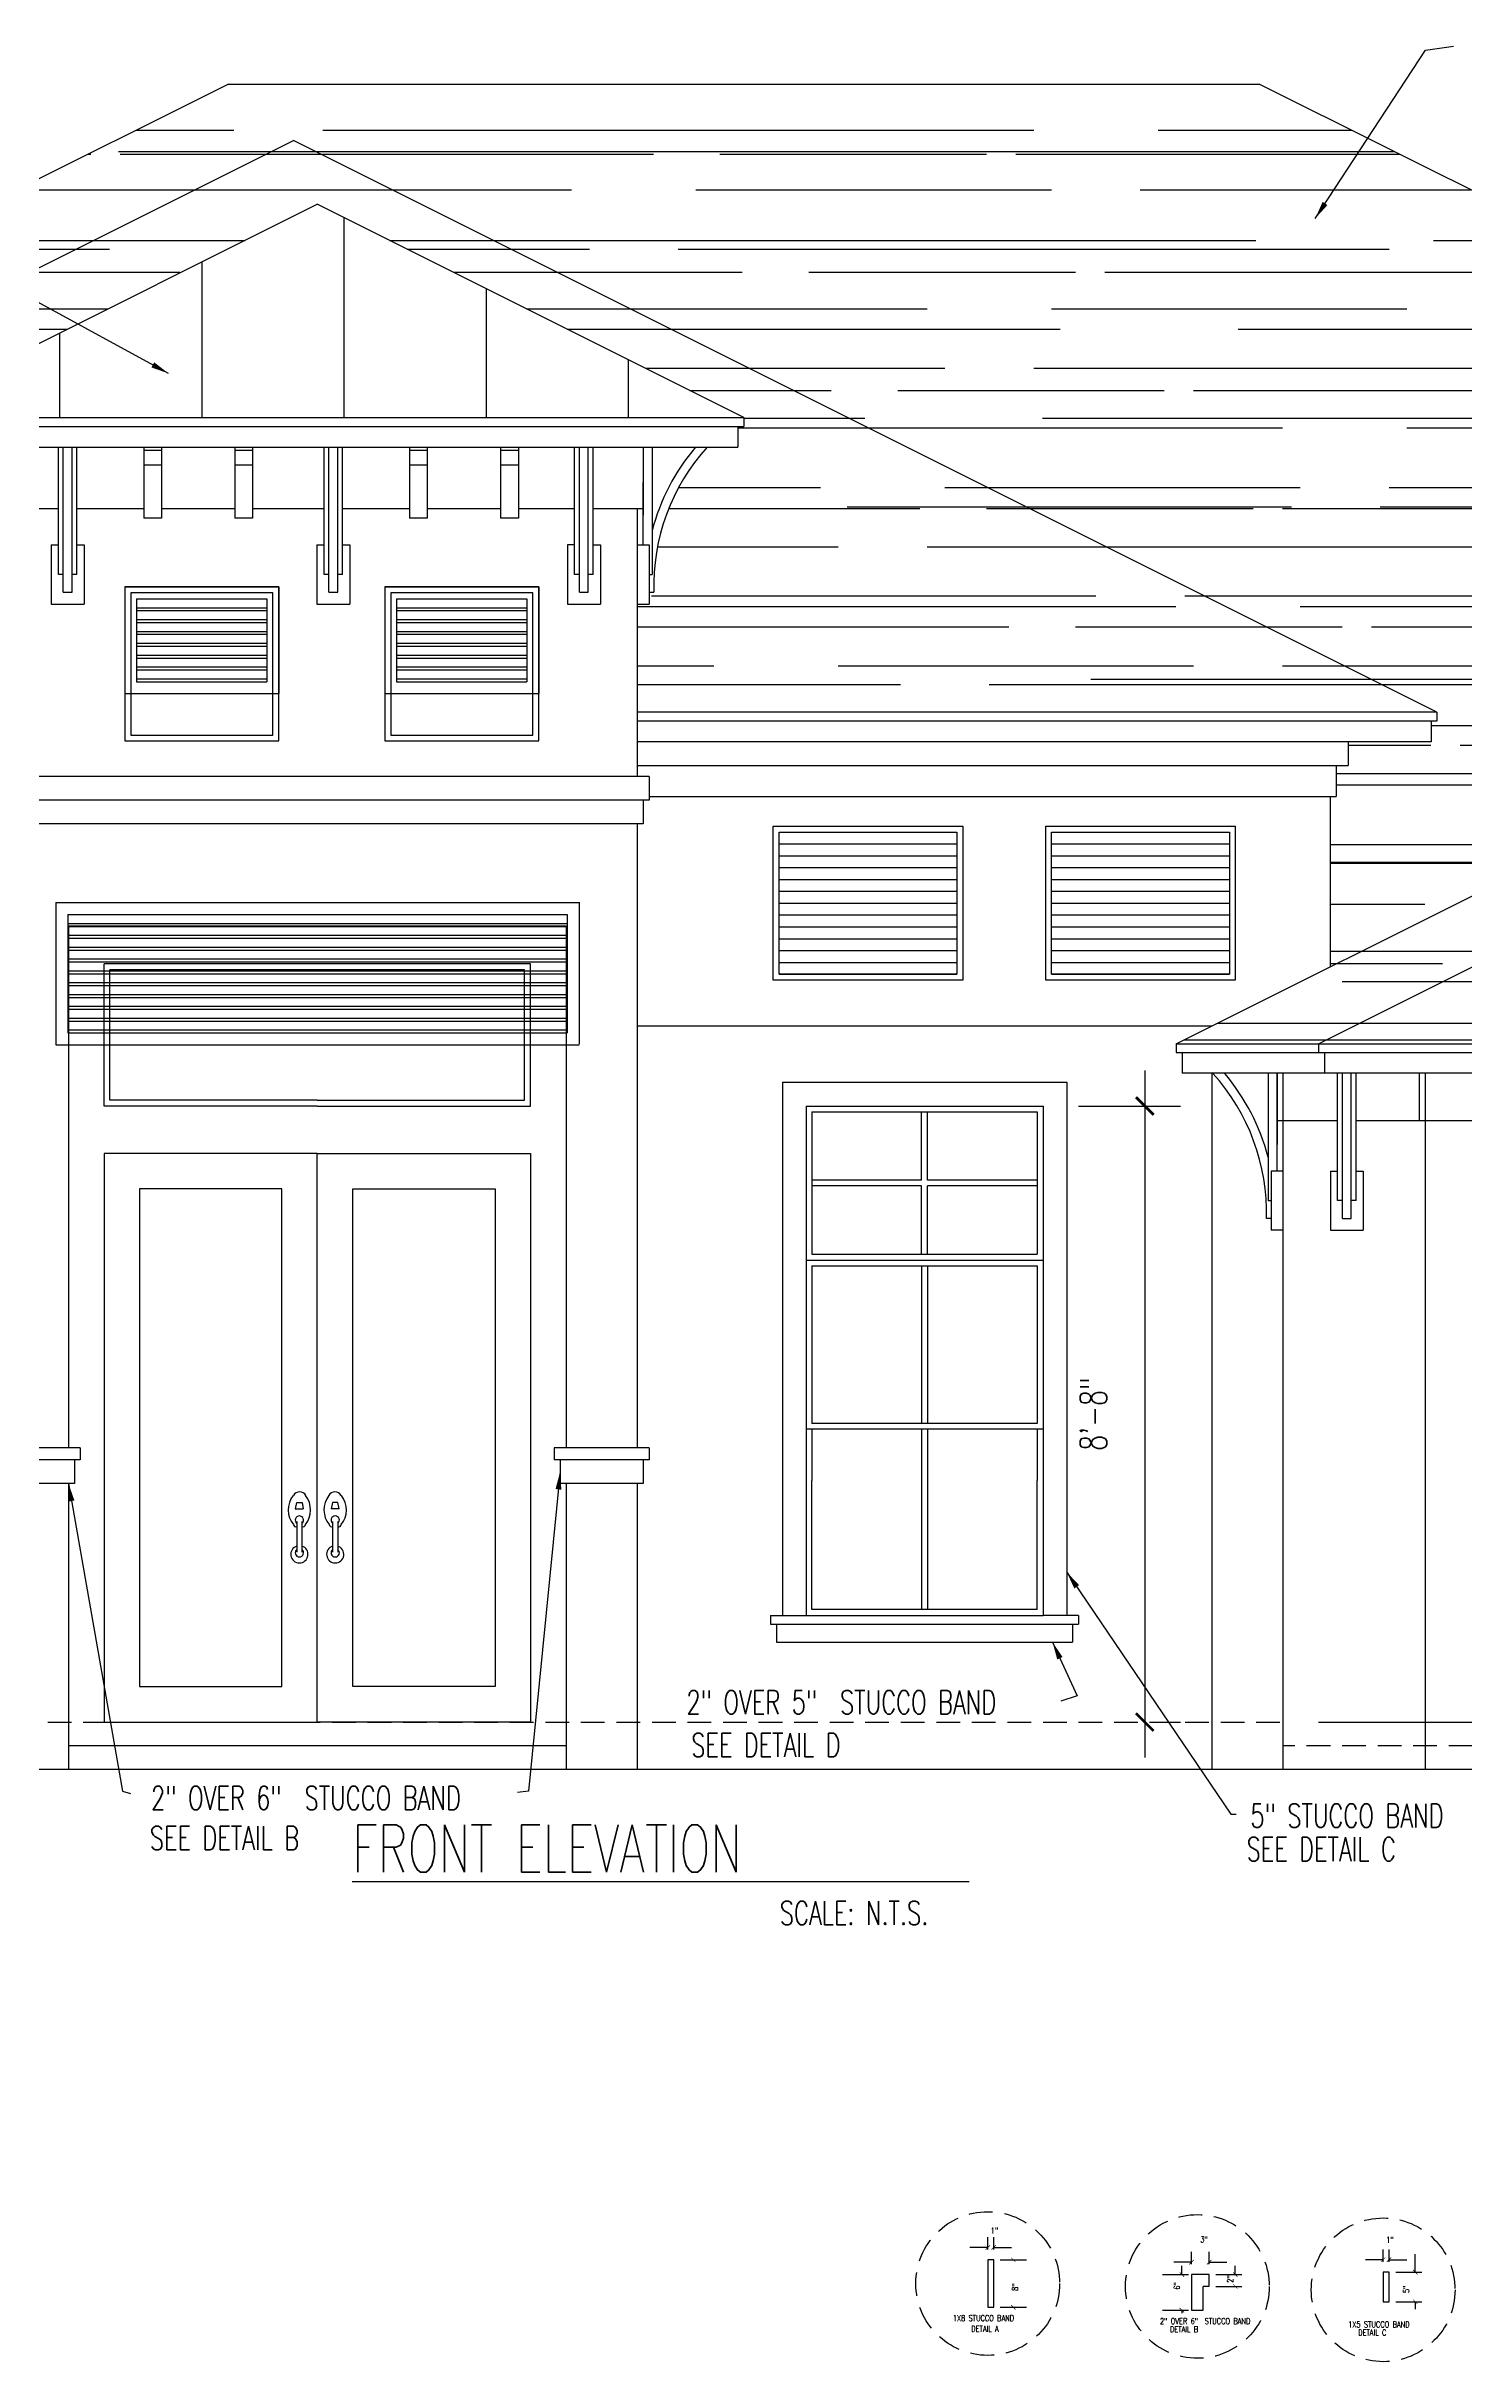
# Model space of a CAD drawing. Header units: inches. Extents: x -25328 to 8149, y -5530 to 4336.
# Drawn here: x -4305.1 to -4065.7, y 811.9 to 1202.8 of the extents above; entities that cross this region are included whole.
import ezdxf

# ---------------------------------------------------------------- set-up
doc = ezdxf.new("R2010")
doc.units = ezdxf.units.IN
doc.header["$LTSCALE"] = 16
doc.header["$MEASUREMENT"] = 0
doc.linetypes.add('ALPINE_SOLID', pattern=[0])
doc.linetypes.add('HIDDEN', pattern=[0.375, 0.25, -0.125])
doc.layers.get('0').update_dxf_attribs({"linetype": 'CONTINUOUS'})
doc.layers.get('DEFPOINTS').update_dxf_attribs({"linetype": 'CONTINUOUS'})
for name, color, linetype in [('CONC.', 3, 'CONTINUOUS'), ('DIM', 5, 'CONTINUOUS'), ('DIMS', 5, 'CONTINUOUS'), ('HATCH', 8, 'CONTINUOUS'), ('Layer_Notes', 7, 'ALPINE_SOLID'), ('ROOF', 1, 'CONTINUOUS'), ('TEXT', 11, 'CONTINUOUS'), ('WALLS EXT', 6, 'CONTINUOUS'), ('WINDOWS', 1, 'CONTINUOUS')]:
    doc.layers.add(name, color=color, linetype=linetype)
doc.styles.add('PAYTAS RM', font='romans.shx', dxfattribs={"width": 0.7, "height": 4.5})
doc.styles.add('PAYTS NOTES', font='romans.shx', dxfattribs={"width": 0.7, "height": 4.5})
doc.dimstyles.new('DIM- PAYTAS', dxfattribs={"dimscale": 48, "dimtxt": 0.1, "dimasz": 0.0625, "dimexe": 0.125, "dimexo": 0.125, "dimgap": 0.125, "dimtad": 1, "dimdec": 1, "dimzin": 3, "dimdsep": 46, "dimlunit": 4, "dimtxsty": 'PAYTAS RM', "dimblk": 'ARCHTICK', "dimcen": 0.09, "dimdle": 0.125, "dimclrd": 5, "dimclre": 5, "dimclrt": 11, "dimadec": 0, "dimazin": 0, "dimtfac": 1, "dimtdec": 1, "dimtofl": 0, "dimtmove": 2, "dimatfit": 3, "dimfxl": 0, "dimfrac": 2, "dimtolj": 1, "dimtzin": 3, "dimarcsym": 0})

# ---------------------------------------------------------------- blocks, each defined once
blk = doc.blocks.new('_ArchTick')
at = {"color": 0, "linetype": 'ByBlock', "const_width": 0.15}
blk.add_lwpolyline([(-0.5, -0.5), (0.5, 0.5)], dxfattribs=at)
blk = doc.blocks.new('*D1369')
at = {"layer": 'DEFPOINTS', "color": 0, "transparency": 16777216}
for p in [(-4136.89, 1023.88), (-4124.8, 919.88), (-4119.71, 919.88)]:
    blk.add_point(p, dxfattribs=at)
at = {"layer": 'DIM', "color": 5, "lineweight": -2, "transparency": 16777216}
for p, q in [((-4119.71, 1029.88), (-4119.71, 913.88)), ((-4130.89, 1023.88), (-4113.71, 1023.88)), ((-4118.8, 919.88), (-4113.71, 919.88))]:
    blk.add_line(p, q, dxfattribs=at)
at = {"layer": 'DIM', "color": 5, "lineweight": -2, "transparency": 16777216, "xscale": 3, "yscale": 3, "zscale": 3}
for p, rotation in [((-4119.71, 1023.88), 90), ((-4119.71, 919.88), 270)]:
    blk.add_blockref('_ArchTick', p, dxfattribs=dict(at, rotation=rotation))
at = {"layer": 'DIM', "color": 11, "transparency": 16777216, "insert": (-4128.39, 971.88), "char_height": 4.5, "attachment_point": 5, "rotation": 90, "style": 'PAYTAS RM', "bg_fill": 3, "box_fill_scale": 1.25, "bg_fill_color": 256, "bg_fill_true_color": 13158600, "bg_fill_transparency": 0}
blk.add_mtext('\\A1;8\'-8"', dxfattribs=at)
blk = doc.blocks.new('*D1371')
at = {"layer": 'DEFPOINTS', "color": 0, "transparency": 16777216}
for p in [(-4018.5, 1015.93), (-3960.27, 1015.93), (-4096.39, 919.88)]:
    blk.add_point(p, dxfattribs=at)
at = {"layer": 'DIM', "color": 5, "lineweight": -2, "transparency": 16777216}
for p, q in [((-4018.5, 913.88), (-4018.5, 1021.93)), ((-3966.27, 1015.93), (-4024.5, 1015.93)), ((-4090.39, 919.88), (-4012.5, 919.88))]:
    blk.add_line(p, q, dxfattribs=at)
at = {"layer": 'DIM', "color": 5, "lineweight": -2, "transparency": 16777216, "xscale": 3, "yscale": 3, "zscale": 3}
for p, rotation in [((-4018.5, 1015.93), 90), ((-4018.5, 919.88), 270)]:
    blk.add_blockref('_ArchTick', p, dxfattribs=dict(at, rotation=rotation))
at = {"layer": 'DIM', "color": 11, "transparency": 16777216, "insert": (-4027.18, 967.9), "char_height": 4.5, "attachment_point": 5, "rotation": 90, "style": 'PAYTAS RM', "bg_fill": 3, "box_fill_scale": 1.25, "bg_fill_color": 256, "bg_fill_true_color": 13158600, "bg_fill_transparency": 0}
blk.add_mtext('\\A1;8\'-0"', dxfattribs=at)

msp = doc.modelspace()

# ---------------------------------------------------------------- hatches: boundary and pattern name
at = {"layer": 'HATCH'}
h = msp.add_hatch(dxfattribs=at)
h.set_pattern_fill('AR-RROOF', color=8, scale=15, style=0)
h.paths.add_polyline_path([(-4505.39364874, 1080.90700971), (-4595.64364874, 1035.78200971), (-4595.64364874, 1034.40700971), (-4570.42227123, 1034.40700971), (-4505.39364874, 1066.92132095), (-4440.36502626, 1034.40700971), (-4436.89364874, 1034.40700971), (-4415.14364874, 1034.38227326), (-4415.14364874, 1035.78200971)])
h.paths.add_polyline_path([(-4439.39364874, 1081.37914566), (-4441.39364874, 1081.37914566), (-4441.39364874, 1085.37914566), (-4455.39364874, 1085.37914566), (-4455.39364874, 1088.87914566), (-4456.39364874, 1088.87914566), (-4456.39364874, 1090.37914566), (-4263.39364874, 1186.87914566), (-4070.39364874, 1090.37914566), (-4070.39364874, 1088.87914566), (-4071.39364874, 1088.87914566), (-4071.39364874, 1085.37914566), (-4085.39364874, 1085.37914566), (-4085.39364874, 1081.37914566), (-4087.39364874, 1081.37914566), (-4087.39364874, 1076.14358901), (-4088.39364874, 1076.14358901), (-4088.39364874, 1047.40700971), (-3945.39364874, 1118.90700971), (-4100.39364874, 1196.40700971), (-4274.39364874, 1196.40700971), (-4505.39364874, 1080.90700971), (-4438.39364874, 1047.40700971), (-4438.39364874, 1076.14358901), (-4439.39364874, 1076.14358901)])
h.paths.add_polyline_path([(-4325.21589299, 1135.12914566), (-4330.39364874, 1135.12914566), (-4330.39364874, 1138.62914566), (-4331.39364874, 1138.62914566), (-4331.39364874, 1140.12914566), (-4259.39364874, 1176.12914566), (-4187.39364874, 1140.12914566), (-4187.39364874, 1138.62914566), (-4188.39364874, 1138.62914566), (-4188.39364874, 1135.12914566), (-4193.5714045, 1135.12914566, 0.1928199289), (-4202.60461891, 1110.62914566), (-4203.39364874, 1110.62914566), (-4203.39364874, 1108.62914566), (-4205.39364874, 1108.62914566), (-4205.39364874, 1090.37914566), (-4070.39364874, 1090.37914566), (-4263.39364874, 1186.87914566), (-4456.39364874, 1090.37914566), (-4313.39364874, 1090.37914566), (-4313.39364874, 1108.62914566), (-4315.39364874, 1108.62914566), (-4315.39364874, 1110.62914566), (-4316.18267858, 1110.62914566, 0.1928199289)], flags=17)
h.paths.add_polyline_path([(-3912.39364874, 1123.40700971), (-3924.39364874, 1129.40700971), (-4114.39364874, 1034.40700971), (-4090.39364874, 1034.40700971)])
h.paths.add_polyline_path([(-3912.39364874, 1090.09849991), (-3824.95494024, 1046.37914566), (-3824.95494024, 1044.87914566), (-3825.95494024, 1044.87914566), (-3825.95494024, 1041.37914566), (-3831.132696, 1041.37914566, 0.0608947721), (-3836.03230362, 1034.40700971), (-3734.39364874, 1034.40700971), (-3912.39364874, 1123.40700971), (-4090.39364874, 1034.40700971), (-3988.76129766, 1034.40700971, 0.0609127368), (-3993.66524403, 1041.37914566), (-3998.83235724, 1041.37914566), (-3998.83235724, 1044.87914566), (-3999.83235724, 1044.87914566), (-3999.83235724, 1046.37914566)])

# ---------------------------------------------------------------- linework, layer by layer
at = {"layer": 'CONC.'}
for p, q in [((-4217.39364874, 915.87914566), (-4301.39364874, 915.87914566)), ((-4067.03708691, 911.87914566), (-4580.39364874, 911.87914566)), ((-3752.39364874, 911.87914566), (-4561.39364874, 911.87914566))]:
    msp.add_line(p, q, dxfattribs=at)
at = {"layer": 'DIM'}
for p, q in [((-3688.01319681, 1095.90700971), (-4128.83648979, 1095.90700971)), ((-4070.39364874, 1090.37914566), (-4070.39364874, 1088.87914566))]:
    msp.add_line(p, q, dxfattribs=at)
at = {"layer": 'DIMS'}
for p, q in [((-4303.09491799, 1124.68097185), (-4312.16592929, 1124.68097185)), ((-4288.69979596, 1124.68097185), (-4299.96991799, 1124.68097185)), ((-4273.30469853, 1124.68097185), (-4285.69979596, 1124.68097185)), ((-4258.2382894, 1124.68097185), (-4270.30469853, 1124.68097185)), ((-4243.84316737, 1124.68097185), (-4255.1132894, 1124.68097185)), ((-4228.44806994, 1124.68097185), (-4240.84316737, 1124.68097185)), ((-4215.95614874, 1124.68097185), (-4225.44806994, 1124.68097185)), ((-4204.39364874, 1124.68097185), (-4212.83114874, 1124.68097185)), ((-4087.17489874, 1021.39358901), (-4097.39364874, 1021.39358901)), ((-4072.39364874, 1021.39358901), (-4084.04989874, 1021.39358901)), ((-4063.17489874, 1021.39358901), (-4073.39364874, 1021.39358901)), ((-4146.22074927, 829.08202233), (-4146.22074927, 821.08202233)), ((-4145.22074927, 829.08202233), (-4146.22074927, 829.08202233)), ((-4145.22074927, 821.08202233), (-4145.22074927, 829.08202233)), ((-4111.83642502, 826.58976425), (-4111.83642502, 820.58976425)), ((-4109.83642502, 826.58976425), (-4111.83642502, 826.58976425)), ((-4108.83642502, 826.58976425), (-4109.83642502, 826.58976425)), ((-4108.83642502, 824.58976425), (-4108.83642502, 826.58976425)), ((-4079.47741023, 827.01828211), (-4079.47741023, 822.01828211)), ((-4078.47741023, 827.01828211), (-4079.47741023, 827.01828211)), ((-4078.47741023, 822.01828211), (-4078.47741023, 827.01828211)), ((-4146.22074927, 821.08202233), (-4145.22074927, 821.08202233)), ((-4109.83642502, 820.58976425), (-4109.83642502, 824.58976425)), ((-4108.83642502, 824.58976425), (-4109.83642502, 824.58976425)), ((-4079.47741023, 822.01828211), (-4078.47741023, 822.01828211)), ((-4111.83642502, 820.58976425), (-4109.83642502, 820.58976425))]:
    msp.add_line(p, q, dxfattribs=at)
at = {"layer": 'DIMS', "color": 5}
for p, q in [((-4146.22074927, 830.8206265), (-4146.22074927, 832.91205862)), ((-4145.22074927, 830.8206265), (-4145.22074927, 832.91205862)), ((-4146.22074927, 831.17345445), (-4149.22074927, 831.17345445)), ((-4145.22074927, 831.17345445), (-4142.22074927, 831.17345445)), ((-4144.10176598, 829.08202233), (-4139.69443453, 829.08202233)), ((-4111.83642502, 828.32836842), (-4111.83642502, 830.41980054)), ((-4108.83642502, 828.32836842), (-4108.83642502, 830.41980054)), ((-4079.47741023, 829.10971423), (-4082.47741023, 829.10971423)), ((-4079.47741023, 828.75688627), (-4079.47741023, 830.8483184)), ((-4078.47741023, 828.75688627), (-4078.47741023, 830.8483184)), ((-4078.47741023, 829.10971423), (-4075.47741023, 829.10971423)), ((-4074.07007877, 827.01828211), (-4074.07007877, 830.01828211)), ((-4116.7339578, 826.58976425), (-4112.32662635, 826.58976425)), ((-4111.83642502, 828.68119638), (-4114.83642502, 828.68119638)), ((-4113.44560964, 826.58976425), (-4113.44560964, 828.08976425)), ((-4108.83642502, 828.68119638), (-4105.83642502, 828.68119638)), ((-4107.73017536, 826.58976425), (-4103.3228439, 826.58976425)), ((-4104.44182719, 826.58976425), (-4104.44182719, 828.08976425)), ((-4077.35842694, 827.01828211), (-4072.95109548, 827.01828211)), ((-4144.10176598, 821.08202233), (-4139.69443453, 821.08202233)), ((-4107.73017536, 824.58976425), (-4103.3228439, 824.58976425)), ((-4077.35842694, 822.01828211), (-4072.95109548, 822.01828211)), ((-4074.07007877, 822.01828211), (-4074.07007877, 820.74974601)), ((-4116.7339578, 820.58976425), (-4112.32662635, 820.58976425)), ((-4113.44560964, 820.58976425), (-4113.44560964, 820.08976425))]:
    msp.add_line(p, q, dxfattribs=at)
at = {"layer": 'DIMS', "color": 8, "linetype": 'HIDDEN'}
for centre in [(-4146.22074927, 825.08202233), (-4110.83642502, 824.58976425), (-4079.47741023, 824.01828211)]:
    msp.add_circle(centre, 12.1315036, dxfattribs=at)
at = {"layer": 'HATCH'}
for p, q in [((-4290.89364874, 1110.5162353), (-4290.89364874, 1086.5162353)), ((-4266.89364874, 1086.5162353), (-4266.89364874, 1110.5162353)), ((-4247.00570488, 1110.5162353), (-4247.00570488, 1086.5162353)), ((-4223.00570488, 1086.5162353), (-4223.00570488, 1110.5162353)), ((-4290.89364874, 1086.5162353), (-4266.89364874, 1086.5162353)), ((-4247.00570488, 1086.5162353), (-4223.00570488, 1086.5162353))]:
    msp.add_line(p, q, dxfattribs=at)
at = {"layer": 'HATCH', "color": 8, "linetype": 'HIDDEN'}
for p, q in [((-4418.89364874, 919.87914566), (-4096.39364874, 919.87914566)), ((-3752.39364874, 915.87914566), (-4096.39364874, 915.87914566))]:
    msp.add_line(p, q, dxfattribs=at)
at = {"layer": 'Layer_Notes', "color": 8}
for p, q in [((-4254.89364874, 1173.87914566), (-4254.89364874, 1140.12914566)), ((-4278.89364874, 1166.37914566), (-4278.89364874, 1140.12914566)), ((-4230.89364874, 1161.87914566), (-4230.89364874, 1140.12914566)), ((-4302.89364874, 1154.37914566), (-4302.89364874, 1140.12914566)), ((-4206.89364874, 1149.87914566), (-4206.89364874, 1140.12914566))]:
    msp.add_line(p, q, dxfattribs=at)
at = {"layer": 'ROOF', "color": 6}
for p, q in [((-4274.39364874, 1196.40700971), (-4598.39364874, 1034.40700971)), ((-4274.39364874, 1196.40700971), (-4100.39364874, 1196.40700971)), ((-3945.39364874, 1118.90700971), (-4100.39364874, 1196.40700971)), ((-4456.39364874, 1090.37914566), (-4263.39364874, 1186.87914566)), ((-4070.39364874, 1090.37914566), (-4263.39364874, 1186.87914566)), ((-4331.39364874, 1140.12914566), (-4259.39364874, 1176.12914566)), ((-4187.39364874, 1140.12914566), (-4259.39364874, 1176.12914566)), ((-4331.39364874, 1140.12914566), (-4187.39364874, 1140.12914566)), ((-4188.39364874, 1138.62914566), (-4188.39364874, 1135.12914566)), ((-4331.39364874, 1135.12914566), (-4188.39364874, 1135.12914566)), ((-4114.39364874, 1034.40700971), (-3924.39364874, 1129.40700971)), ((-4205.39364874, 1124.68097185), (-4205.39364874, 1079.5162353)), ((-4090.39364874, 1034.40700971), (-3912.39364874, 1123.40700971)), ((-4070.39364874, 1090.37914566), (-4205.39364874, 1090.37914566)), ((-4071.39364874, 1088.87914566), (-4071.39364874, 1085.37914566)), ((-4071.39364874, 1085.37914566), (-4205.39364874, 1085.37914566)), ((-4088.39364874, 1047.40700971), (-4088.39364874, 1076.14358901)), ((-4205.39364874, 1071.5162353), (-4205.39364874, 966.15121621)), ((-4301.39364874, 1054.31084773), (-4301.39364874, 966.15121621)), ((-4301.39364874, 1054.31084773), (-4217.39364874, 1054.31084773)), ((-4217.39364874, 1054.31084773), (-4217.39364874, 966.15121621)), ((-4205.39364874, 1037.40700971), (-4108.39364874, 1037.40700971)), ((-4114.39364874, 1034.40700971), (-3982.83235724, 1034.40700971)), ((-4113.39364874, 1032.90700971), (-4113.39364874, 1029.40700971)), ((-4089.39364874, 1032.90700971), (-4089.39364874, 1029.40700971)), ((-3981.83235724, 1029.40700971), (-4113.39364874, 1029.40700971)), ((-4108.39364874, 1029.40700971), (-4108.39364874, 911.87914566)), ((-4097.39364874, 1029.40700971), (-4097.39364874, 1021.39358901)), ((-4096.39364874, 1029.40700971), (-4096.39364874, 911.87914566)), ((-4073.39364874, 1029.40700971), (-4073.39364874, 1021.39358901)), ((-4072.39364874, 1029.40700971), (-4072.39364874, 911.87914566)), ((-4180.89364874, 1027.87914566), (-4132.89364874, 1027.87914566)), ((-4180.89364874, 1027.87914566), (-4180.89364874, 937.87914566)), ((-4132.89364874, 1027.87914566), (-4132.89364874, 937.87914566)), ((-4176.89364874, 1023.87914566), (-4136.89364874, 1023.87914566)), ((-4176.89364874, 1023.87914566), (-4176.89364874, 997.87914566)), ((-4136.89364874, 1023.87914566), (-4136.89364874, 997.87914566)), ((-4176.89364874, 997.87914566), (-4136.89364874, 997.87914566)), ((-4176.89364874, 997.87914566), (-4136.89364874, 997.87914566)), ((-4176.89364874, 997.87914566), (-4136.89364874, 997.87914566)), ((-4176.89364874, 997.87914566), (-4176.89364874, 960.62914566)), ((-4136.89364874, 997.87914566), (-4136.89364874, 960.62914566)), ((-4301.39364874, 960.15121621), (-4301.39364874, 911.87914566)), ((-4217.39364874, 960.15121621), (-4217.39364874, 911.87914566)), ((-4205.39364874, 960.15121621), (-4205.39364874, 911.87914566)), ((-4176.89364874, 960.62914566), (-4176.89364874, 937.87914566)), ((-4136.89364874, 960.62914566), (-4136.89364874, 938.87914566)), ((-4136.89364874, 938.87914566), (-4136.89364874, 937.87914566)), ((-4182.89364874, 937.87914566), (-4182.89364874, 936.37914566)), ((-4182.89364874, 937.87914566), (-4180.89364874, 937.87914566)), ((-4182.89364874, 937.87914566), (-4182.89364874, 936.37914566)), ((-4182.89364874, 936.37914566), (-4130.89364874, 936.37914566)), ((-4181.89364874, 936.37914566), (-4181.89364874, 933.37914566)), ((-4181.89364874, 936.37914566), (-4181.89364874, 933.37914566)), ((-4180.89364874, 937.87914566), (-4137.89364874, 937.87914566)), ((-4137.89364874, 937.87914566), (-4136.89364874, 937.87914566)), ((-4130.89364874, 937.87914566), (-4136.89364874, 937.87914566)), ((-4130.89364874, 937.87914566), (-4132.89364874, 937.87914566)), ((-4131.89364874, 936.37914566), (-4131.89364874, 933.37914566)), ((-4131.89364874, 936.37914566), (-4131.89364874, 933.37914566)), ((-4130.89364874, 937.87914566), (-4130.89364874, 936.37914566)), ((-4130.89364874, 937.87914566), (-4130.89364874, 936.37914566)), ((-4181.89364874, 933.37914566), (-4131.89364874, 933.37914566))]:
    msp.add_line(p, q, dxfattribs=at)
at = {"layer": 'WALLS EXT', "color": 8}
for p, q in [((-4331.39364874, 1138.62914566), (-4187.39364874, 1138.62914566)), ((-4187.39364874, 1140.12914566), (-4187.39364874, 1138.62914566)), ((-4070.39364874, 1088.87914566), (-4205.39364874, 1088.87914566)), ((-4070.39364874, 1090.37914566), (-4070.39364874, 1088.87914566)), ((-4114.39364874, 1034.40700971), (-4114.39364874, 1032.90700971)), ((-4114.39364874, 1032.90700971), (-3981.83235724, 1032.90700971)), ((-4090.39364874, 1034.40700971), (-4090.39364874, 1032.90700971))]:
    msp.add_line(p, q, dxfattribs=at)
at = {"layer": 'WINDOWS'}
for p, q in [((-4303.09491799, 1113.62914566), (-4303.09491799, 1135.12914566)), ((-4302.28241799, 1110.62914566), (-4302.28241799, 1135.12914566)), ((-4300.78241799, 1110.62914566), (-4300.78241799, 1135.12914566)), ((-4299.96991799, 1113.62914566), (-4299.96991799, 1135.12914566)), ((-4288.69979596, 1135.12914566), (-4288.69979596, 1123.12914566)), ((-4288.69979596, 1134.62914566), (-4285.69979596, 1134.62914566)), ((-4285.69979596, 1135.12914566), (-4285.69979596, 1123.12914566)), ((-4273.30469853, 1135.12914566), (-4273.30469853, 1123.12914566)), ((-4273.30469853, 1134.62914566), (-4270.30469853, 1134.62914566)), ((-4270.30469853, 1135.12914566), (-4270.30469853, 1123.12914566)), ((-4258.2382894, 1113.62914566), (-4258.2382894, 1135.12914566)), ((-4257.4257894, 1110.62914566), (-4257.4257894, 1135.12914566)), ((-4255.9257894, 1110.62914566), (-4255.9257894, 1135.12914566)), ((-4255.1132894, 1113.62914566), (-4255.1132894, 1135.12914566)), ((-4243.84316737, 1135.12914566), (-4243.84316737, 1123.12914566)), ((-4243.84316737, 1134.62914566), (-4240.84316737, 1134.62914566)), ((-4240.84316737, 1135.12914566), (-4240.84316737, 1123.12914566)), ((-4228.44806994, 1135.12914566), (-4228.44806994, 1123.12914566)), ((-4228.44806994, 1134.62914566), (-4225.44806994, 1134.62914566)), ((-4225.44806994, 1135.12914566), (-4225.44806994, 1123.12914566)), ((-4215.95614874, 1113.62914566), (-4215.95614874, 1135.12914566)), ((-4215.14364874, 1110.62914566), (-4215.14364874, 1135.12914566)), ((-4213.64364874, 1110.62914566), (-4213.64364874, 1135.12914566)), ((-4212.83114874, 1113.62914566), (-4212.83114874, 1135.12914566)), ((-4204.39364874, 1135.12914566), (-4204.39364874, 1123.62914566)), ((-4204.39364874, 1135.12914566), (-4204.39364874, 1124.68097185)), ((-4202.89364874, 1135.12914566), (-4202.89364874, 1123.43816266)), ((-4288.69979596, 1132.12914566), (-4285.69979596, 1132.12914566)), ((-4273.30469853, 1132.12914566), (-4270.30469853, 1132.12914566)), ((-4243.84316737, 1132.12914566), (-4240.84316737, 1132.12914566)), ((-4228.44806994, 1132.12914566), (-4225.44806994, 1132.12914566)), ((-4204.39364874, 1118.62914566), (-4204.39364874, 1129.12914566)), ((-4202.89364874, 1129.32012867), (-4202.89364874, 1113.62914566)), ((-4288.69979596, 1123.18097185), (-4285.69979596, 1123.18097185)), ((-4273.30469853, 1123.18097185), (-4270.30469853, 1123.18097185)), ((-4243.84316737, 1123.18097185), (-4240.84316737, 1123.18097185)), ((-4228.44806994, 1123.18097185), (-4225.44806994, 1123.18097185)), ((-4304.31366799, 1118.62914566), (-4303.09491799, 1118.62914566)), ((-4304.31366799, 1118.62914566), (-4304.31366799, 1108.62914566)), ((-4299.96991799, 1118.62914566), (-4298.75116799, 1118.62914566)), ((-4298.75116799, 1118.62914566), (-4298.75116799, 1108.62914566)), ((-4259.4570394, 1118.62914566), (-4258.2382894, 1118.62914566)), ((-4259.4570394, 1118.62914566), (-4259.4570394, 1108.62914566)), ((-4255.1132894, 1118.62914566), (-4253.8945394, 1118.62914566)), ((-4253.8945394, 1118.62914566), (-4253.8945394, 1108.62914566)), ((-4217.17489874, 1118.62914566), (-4217.17489874, 1108.62914566)), ((-4215.95614874, 1118.62914566), (-4217.17489874, 1118.62914566)), ((-4212.83114874, 1118.62914566), (-4211.61239874, 1118.62914566)), ((-4211.61239874, 1118.62914566), (-4211.61239874, 1108.62914566)), ((-4205.39364874, 1118.62914566), (-4203.39364874, 1118.62914566)), ((-4203.39364874, 1118.62914566), (-4203.39364874, 1108.62914566)), ((-4302.28241799, 1113.62914566), (-4303.09491799, 1113.62914566)), ((-4302.28241799, 1110.62914566), (-4300.78241799, 1110.62914566)), ((-4299.96991799, 1113.62914566), (-4300.78241799, 1113.62914566)), ((-4291.89364874, 1111.5162353), (-4291.89364874, 1085.5162353)), ((-4265.89364874, 1111.5162353), (-4291.89364874, 1111.5162353)), ((-4291.89364874, 1111.5162353), (-4291.89364874, 1093.5162353)), ((-4291.89364874, 1111.5162353), (-4265.89364874, 1111.5162353)), ((-4266.89364874, 1110.5162353), (-4290.89364874, 1110.5162353)), ((-4290.89364874, 1110.5162353), (-4290.89364874, 1086.5162353)), ((-4266.89364874, 1110.5162353), (-4290.89364874, 1110.5162353)), ((-4266.89364874, 1086.5162353), (-4266.89364874, 1110.5162353)), ((-4265.89364874, 1085.5162353), (-4265.89364874, 1111.5162353)), ((-4265.89364874, 1111.5162353), (-4265.89364874, 1093.5162353)), ((-4257.4257894, 1113.62914566), (-4258.2382894, 1113.62914566)), ((-4257.4257894, 1110.62914566), (-4255.9257894, 1110.62914566)), ((-4255.1132894, 1113.62914566), (-4255.9257894, 1113.62914566)), ((-4248.00570488, 1111.5162353), (-4248.00570488, 1085.5162353)), ((-4222.00570488, 1111.5162353), (-4248.00570488, 1111.5162353)), ((-4248.00570488, 1111.5162353), (-4248.00570488, 1093.5162353)), ((-4248.00570488, 1111.5162353), (-4222.00570488, 1111.5162353)), ((-4223.00570488, 1110.5162353), (-4247.00570488, 1110.5162353)), ((-4247.00570488, 1110.5162353), (-4247.00570488, 1086.5162353)), ((-4223.00570488, 1110.5162353), (-4247.00570488, 1110.5162353)), ((-4223.00570488, 1086.5162353), (-4223.00570488, 1110.5162353)), ((-4222.00570488, 1085.5162353), (-4222.00570488, 1111.5162353)), ((-4222.00570488, 1111.5162353), (-4222.00570488, 1093.5162353)), ((-4215.14364874, 1113.62914566), (-4215.95614874, 1113.62914566)), ((-4215.14364874, 1110.62914566), (-4213.64364874, 1110.62914566)), ((-4212.83114874, 1113.62914566), (-4213.64364874, 1113.62914566)), ((-4203.39364874, 1113.62914566), (-4202.89364874, 1113.62914566)), ((-4203.39364874, 1110.62914566), (-4202.60461891, 1110.62914566)), ((-4304.31366799, 1108.62914566), (-4298.75116799, 1108.62914566)), ((-4289.89364874, 1109.5162353), (-4289.89364874, 1095.5162353)), ((-4289.89364874, 1109.5162353), (-4267.89364874, 1109.5162353)), ((-4289.89364874, 1108.0162353), (-4267.89364874, 1108.0162353)), ((-4289.89364874, 1107.5162353), (-4267.89364874, 1107.5162353)), ((-4267.89364874, 1109.5162353), (-4267.89364874, 1095.5162353)), ((-4259.4570394, 1108.62914566), (-4253.8945394, 1108.62914566)), ((-4246.00570488, 1109.5162353), (-4246.00570488, 1095.5162353)), ((-4246.00570488, 1109.5162353), (-4224.00570488, 1109.5162353)), ((-4246.00570488, 1108.0162353), (-4224.00570488, 1108.0162353)), ((-4246.00570488, 1107.5162353), (-4224.00570488, 1107.5162353)), ((-4224.00570488, 1109.5162353), (-4224.00570488, 1095.5162353)), ((-4217.17489874, 1108.62914566), (-4211.61239874, 1108.62914566)), ((-4205.39364874, 1108.62914566), (-4203.39364874, 1108.62914566)), ((-4289.89364874, 1106.0162353), (-4267.89364874, 1106.0162353)), ((-4289.89364874, 1105.5162353), (-4267.89364874, 1105.5162353)), ((-4289.89364874, 1104.0162353), (-4267.89364874, 1104.0162353)), ((-4289.89364874, 1103.5162353), (-4267.89364874, 1103.5162353)), ((-4246.00570488, 1106.0162353), (-4224.00570488, 1106.0162353)), ((-4246.00570488, 1105.5162353), (-4224.00570488, 1105.5162353)), ((-4246.00570488, 1104.0162353), (-4224.00570488, 1104.0162353)), ((-4246.00570488, 1103.5162353), (-4224.00570488, 1103.5162353)), ((-4289.89364874, 1102.0162353), (-4267.89364874, 1102.0162353)), ((-4289.89364874, 1101.5162353), (-4267.89364874, 1101.5162353)), ((-4289.89364874, 1100.0162353), (-4267.89364874, 1100.0162353)), ((-4289.89364874, 1099.5162353), (-4267.89364874, 1099.5162353)), ((-4246.00570488, 1102.0162353), (-4224.00570488, 1102.0162353)), ((-4246.00570488, 1101.5162353), (-4224.00570488, 1101.5162353)), ((-4246.00570488, 1100.0162353), (-4224.00570488, 1100.0162353)), ((-4246.00570488, 1099.5162353), (-4224.00570488, 1099.5162353)), ((-4289.89364874, 1098.0162353), (-4267.89364874, 1098.0162353)), ((-4289.89364874, 1097.5162353), (-4267.89364874, 1097.5162353)), ((-4289.89364874, 1096.0162353), (-4267.89364874, 1096.0162353)), ((-4289.89364874, 1095.5162353), (-4267.89364874, 1095.5162353)), ((-4289.89364874, 1095.5162353), (-4267.89364874, 1095.5162353)), ((-4246.00570488, 1098.0162353), (-4224.00570488, 1098.0162353)), ((-4246.00570488, 1097.5162353), (-4224.00570488, 1097.5162353)), ((-4246.00570488, 1096.0162353), (-4224.00570488, 1096.0162353)), ((-4246.00570488, 1095.5162353), (-4224.00570488, 1095.5162353)), ((-4246.00570488, 1095.5162353), (-4224.00570488, 1095.5162353)), ((-4291.89364874, 1093.5162353), (-4265.89364874, 1093.5162353)), ((-4248.00570488, 1093.5162353), (-4222.00570488, 1093.5162353)), ((-4291.89364874, 1085.5162353), (-4265.89364874, 1085.5162353)), ((-4290.89364874, 1086.5162353), (-4266.89364874, 1086.5162353)), ((-4248.00570488, 1085.5162353), (-4222.00570488, 1085.5162353)), ((-4247.00570488, 1086.5162353), (-4223.00570488, 1086.5162353)), ((-4085.39364874, 1085.37914566), (-4085.39364874, 1081.37914566)), ((-4203.39364874, 1079.5162353), (-4315.39364874, 1079.5162353)), ((-4205.39364874, 1081.37914566), (-4085.39364874, 1081.37914566)), ((-4203.39364874, 1079.5162353), (-4203.39364874, 1075.5162353)), ((-4087.39364874, 1081.37914566), (-4087.39364874, 1076.14358901)), ((-4203.39364874, 1075.5162353), (-4315.39364874, 1075.5162353)), ((-4204.39364874, 1075.5162353), (-4204.39364874, 1071.5162353)), ((-4203.39364874, 1076.14358901), (-4087.39364874, 1076.14358901)), ((-4204.39364874, 1071.5162353), (-4314.39364874, 1071.5162353)), ((-4182.4420051, 1045.13150276), (-4182.4420051, 1071.13150276)), ((-4182.4420051, 1071.13150276), (-4150.4420051, 1071.13150276)), ((-4150.4420051, 1071.13150276), (-4150.4420051, 1045.13150276)), ((-4136.4420051, 1045.13150276), (-4136.4420051, 1071.13150276)), ((-4136.4420051, 1071.13150276), (-4104.4420051, 1071.13150276)), ((-4104.4420051, 1071.13150276), (-4104.4420051, 1045.13150276)), ((-4181.4420051, 1046.13150276), (-4181.4420051, 1070.13150276)), ((-4181.4420051, 1070.13150276), (-4151.4420051, 1070.13150276)), ((-4181.4420051, 1068.13150276), (-4151.4420051, 1068.13150276)), ((-4151.4420051, 1070.13150276), (-4151.4420051, 1046.13150276)), ((-4135.4420051, 1046.13150276), (-4135.4420051, 1070.13150276)), ((-4135.4420051, 1070.13150276), (-4105.4420051, 1070.13150276)), ((-4135.4420051, 1068.13150276), (-4105.4420051, 1068.13150276)), ((-4105.4420051, 1070.13150276), (-4105.4420051, 1046.13150276)), ((-4181.4420051, 1066.13150276), (-4151.4420051, 1066.13150276)), ((-4181.4420051, 1064.13150276), (-4151.4420051, 1064.13150276)), ((-4135.4420051, 1066.13150276), (-4105.4420051, 1066.13150276)), ((-4135.4420051, 1064.13150276), (-4105.4420051, 1064.13150276)), ((-4181.4420051, 1062.13150276), (-4151.4420051, 1062.13150276)), ((-4181.4420051, 1060.13150276), (-4151.4420051, 1060.13150276)), ((-4135.4420051, 1062.13150276), (-4105.4420051, 1062.13150276)), ((-4135.4420051, 1060.13150276), (-4105.4420051, 1060.13150276)), ((-4303.51067239, 1058.21490099), (-4303.51067239, 1034.21490099)), ((-4303.51067239, 1058.21490099), (-4215.19904342, 1058.21490099)), ((-4301.51067239, 1056.21490099), (-4301.51067239, 1036.21490099)), ((-4301.51067239, 1056.21490099), (-4217.19904342, 1056.21490099)), ((-4217.19904342, 1056.21490099), (-4217.19904342, 1036.21490099)), ((-4215.19904342, 1058.31084773), (-4215.19904342, 1034.31084773)), ((-4181.4420051, 1058.13150276), (-4151.4420051, 1058.13150276)), ((-4181.4420051, 1056.13150276), (-4151.4420051, 1056.13150276)), ((-4135.4420051, 1058.13150276), (-4105.4420051, 1058.13150276)), ((-4135.4420051, 1056.13150276), (-4105.4420051, 1056.13150276)), ((-4301.51067239, 1054.71490099), (-4217.19904342, 1054.71490099)), ((-4301.51067239, 1054.21490099), (-4217.19904342, 1054.21490099)), ((-4301.51067239, 1052.71490099), (-4217.19904342, 1052.71490099)), ((-4301.51067239, 1052.21490099), (-4217.19904342, 1052.21490099)), ((-4181.4420051, 1054.13150276), (-4151.4420051, 1054.13150276)), ((-4181.4420051, 1052.13150276), (-4151.4420051, 1052.13150276)), ((-4135.4420051, 1054.13150276), (-4105.4420051, 1054.13150276)), ((-4135.4420051, 1052.13150276), (-4105.4420051, 1052.13150276)), ((-4301.51067239, 1050.71490099), (-4217.19904342, 1050.71490099)), ((-4301.51067239, 1050.21490099), (-4217.19904342, 1050.21490099)), ((-4301.51067239, 1048.71490099), (-4217.19904342, 1048.71490099)), ((-4301.51067239, 1048.21490099), (-4217.19904342, 1048.21490099)), ((-4295.39364874, 1023.87914566), (-4295.39364874, 1047.87914566)), ((-4223.39364874, 1047.87914566), (-4295.39364874, 1047.87914566)), ((-4223.39364874, 1023.87914566), (-4223.39364874, 1047.87914566)), ((-4181.4420051, 1050.13150276), (-4151.4420051, 1050.13150276)), ((-4181.4420051, 1048.13150276), (-4151.4420051, 1048.13150276)), ((-4135.4420051, 1050.13150276), (-4105.4420051, 1050.13150276)), ((-4135.4420051, 1048.13150276), (-4105.4420051, 1048.13150276)), ((-4301.51067239, 1046.71490099), (-4217.19904342, 1046.71490099)), ((-4301.51067239, 1046.21490099), (-4217.19904342, 1046.21490099)), ((-4301.51067239, 1044.71490099), (-4217.19904342, 1044.71490099)), ((-4301.51067239, 1044.21490099), (-4217.19904342, 1044.21490099)), ((-4294.39364874, 1024.87914566), (-4294.39364874, 1046.87914566)), ((-4224.39364874, 1046.87914566), (-4294.39364874, 1046.87914566)), ((-4224.39364874, 1024.87914566), (-4224.39364874, 1046.87914566)), ((-4150.4420051, 1045.13150276), (-4182.4420051, 1045.13150276)), ((-4151.4420051, 1046.13150276), (-4181.4420051, 1046.13150276)), ((-4181.4420051, 1046.13150276), (-4151.4420051, 1046.13150276)), ((-4104.4420051, 1045.13150276), (-4136.4420051, 1045.13150276)), ((-4105.4420051, 1046.13150276), (-4135.4420051, 1046.13150276)), ((-4135.4420051, 1046.13150276), (-4105.4420051, 1046.13150276)), ((-4301.51067239, 1042.71490099), (-4217.19904342, 1042.71490099)), ((-4301.51067239, 1042.21490099), (-4217.19904342, 1042.21490099)), ((-4301.51067239, 1040.71490099), (-4217.19904342, 1040.71490099)), ((-4301.51067239, 1040.21490099), (-4217.19904342, 1040.21490099)), ((-4301.51067239, 1038.71490099), (-4217.19904342, 1038.71490099)), ((-4301.51067239, 1038.21490099), (-4217.19904342, 1038.21490099)), ((-4301.51067239, 1036.71490099), (-4217.19904342, 1036.71490099)), ((-4301.51067239, 1036.21490099), (-4217.19904342, 1036.21490099)), ((-4303.51067239, 1034.21490099), (-4215.19904342, 1034.21490099)), ((-4098.89364874, 1029.40700971), (-4098.89364874, 1017.2160267)), ((-4097.39364874, 1029.40700971), (-4097.39364874, 1017.40700971)), ((-4097.39364874, 1012.89522296), (-4097.39364874, 1029.40700971)), ((-4087.17489874, 1007.90700971), (-4087.17489874, 1029.40700971)), ((-4086.36239874, 1004.90700971), (-4086.36239874, 1029.40700971)), ((-4084.86239874, 1004.90700971), (-4084.86239874, 1029.40700971)), ((-4084.04989874, 1007.90700971), (-4084.04989874, 1029.40700971)), ((-4259.39364874, 1024.87914566), (-4294.39364874, 1024.87914566)), ((-4259.39364874, 1024.87914566), (-4224.39364874, 1024.87914566)), ((-4259.39364874, 1023.87914566), (-4295.39364874, 1023.87914566)), ((-4259.39364874, 1023.87914566), (-4223.39364874, 1023.87914566)), ((-4175.89364874, 1022.87914566), (-4137.89364874, 1022.87914566)), ((-4175.89364874, 1022.87914566), (-4175.89364874, 998.87914566)), ((-4157.39364874, 1011.37914566), (-4157.39364874, 1022.87914566)), ((-4156.39364874, 1011.37914566), (-4156.39364874, 1022.87914566)), ((-4137.89364874, 1022.87914566), (-4137.89364874, 998.87914566)), ((-4098.89364874, 1017.2160267), (-4098.89364874, 1007.89522296)), ((-4295.39364874, 1015.87914566), (-4295.39364874, 919.87914566)), ((-4259.39364874, 1015.87914566), (-4295.39364874, 1015.87914566)), ((-4259.39364874, 919.87914566), (-4259.39364874, 1015.87914566)), ((-4259.39364874, 919.87914566), (-4259.39364874, 1015.87914566)), ((-4259.39364874, 1015.87914566), (-4223.39364874, 1015.87914566)), ((-4223.39364874, 1015.87914566), (-4223.39364874, 919.87914566)), ((-4098.39364874, 1012.89522296), (-4098.39364874, 1002.89522296)), ((-4096.39364874, 1012.89522296), (-4098.39364874, 1012.89522296)), ((-4088.39364874, 1012.90700971), (-4087.17489874, 1012.90700971)), ((-4088.39364874, 1012.90700971), (-4088.39364874, 1002.90700971)), ((-4084.04989874, 1012.90700971), (-4082.83114874, 1012.90700971)), ((-4082.83114874, 1012.90700971), (-4082.83114874, 1002.90700971)), ((-4289.39364874, 1009.87914566), (-4289.39364874, 925.87914566)), ((-4265.39364874, 1009.87914566), (-4289.39364874, 1009.87914566)), ((-4265.39364874, 925.87914566), (-4265.39364874, 1009.87914566)), ((-4253.39364874, 925.87914566), (-4253.39364874, 1009.87914566)), ((-4253.39364874, 1009.87914566), (-4229.39364874, 1009.87914566)), ((-4229.39364874, 1009.87914566), (-4229.39364874, 925.87914566)), ((-4157.39364874, 1011.37914566), (-4175.89364874, 1011.37914566)), ((-4157.39364874, 1010.37914566), (-4175.89364874, 1010.37914566)), ((-4157.39364874, 998.87914566), (-4157.39364874, 1010.37914566)), ((-4137.89364874, 1011.37914566), (-4156.39364874, 1011.37914566)), ((-4156.39364874, 998.87914566), (-4156.39364874, 1010.37914566)), ((-4137.89364874, 1010.37914566), (-4156.39364874, 1010.37914566)), ((-4098.39364874, 1004.89522296), (-4099.18267858, 1004.89522296)), ((-4098.39364874, 1007.89522296), (-4098.89364874, 1007.89522296)), ((-4086.36239874, 1007.90700971), (-4087.17489874, 1007.90700971)), ((-4086.36239874, 1004.90700971), (-4084.86239874, 1004.90700971)), ((-4084.04989874, 1007.90700971), (-4084.86239874, 1007.90700971)), ((-4096.39364874, 1002.89522296), (-4098.39364874, 1002.89522296)), ((-4088.39364874, 1002.90700971), (-4082.83114874, 1002.90700971)), ((-4175.89364874, 998.87914566), (-4137.89364874, 998.87914566)), ((-4175.89364874, 996.87914566), (-4137.89364874, 996.87914566)), ((-4175.89364874, 996.87914566), (-4175.89364874, 970.30657414)), ((-4157.39364874, 996.87914566), (-4157.39364874, 970.30657414)), ((-4156.39364874, 996.87914566), (-4156.39364874, 970.30657414)), ((-4137.89364874, 996.87914566), (-4137.89364874, 970.30657414)), ((-4137.89364874, 970.30657414), (-4175.89364874, 970.30657414)), ((-4299.39364874, 966.15121621), (-4315.39364874, 966.15121621)), ((-4299.39364874, 966.15121621), (-4299.39364874, 964.15121621)), ((-4219.39364874, 966.15121621), (-4219.39364874, 964.15121621)), ((-4203.39364874, 966.15121621), (-4219.39364874, 966.15121621)), ((-4203.39364874, 966.15121621), (-4203.39364874, 964.15121621)), ((-4136.89364874, 969.30657414), (-4176.89364874, 969.30657414)), ((-4175.89364874, 969.30657414), (-4175.89364874, 960.62914566)), ((-4157.39364874, 969.30657414), (-4157.39364874, 938.87914566)), ((-4156.39364874, 969.30657414), (-4156.39364874, 938.87914566)), ((-4137.89364874, 969.30657414), (-4137.89364874, 960.62914566)), ((-4299.39364874, 964.15121621), (-4315.39364874, 964.15121621)), ((-4300.39364874, 964.15121621), (-4300.39364874, 960.15121621)), ((-4203.39364874, 964.15121621), (-4219.39364874, 964.15121621)), ((-4218.39364874, 964.15121621), (-4218.39364874, 960.15121621)), ((-4204.39364874, 964.15121621), (-4204.39364874, 960.15121621)), ((-4300.39364874, 960.15121621), (-4314.39364874, 960.15121621)), ((-4204.39364874, 960.15121621), (-4218.39364874, 960.15121621)), ((-4175.89364874, 938.87914566), (-4175.89364874, 960.62914566)), ((-4137.89364874, 938.87914566), (-4137.89364874, 960.62914566)), ((-4263.10842199, 955.88563993), (-4261.75897545, 955.88563993)), ((-4263.09112139, 955.88563993), (-4262.86621364, 956.95871037)), ((-4262.86621364, 956.95871037), (-4261.94928201, 956.95871037)), ((-4261.94928201, 956.95871037), (-4261.75897545, 955.88563993)), ((-4256.83801548, 956.95871037), (-4257.02832204, 955.88563993)), ((-4255.6788755, 955.88563993), (-4257.02832204, 955.88563993)), ((-4255.92108385, 956.95871037), (-4256.83801548, 956.95871037)), ((-4255.69617609, 955.88563993), (-4255.92108385, 956.95871037)), ((-4262.84891304, 953.75680664), (-4262.84891304, 948.58183791)), ((-4261.9838832, 953.75680664), (-4261.9838832, 948.58183791)), ((-4256.80341429, 953.75680664), (-4256.80341429, 948.58183791)), ((-4255.93838445, 953.75680664), (-4255.93838445, 948.58183791)), ((-4137.89364874, 938.87914566), (-4175.89364874, 938.87914566)), ((-4289.39364874, 925.87914566), (-4265.39364874, 925.87914566)), ((-4229.39364874, 925.87914566), (-4253.39364874, 925.87914566)), ((-4295.39364874, 919.87914566), (-4259.39364874, 919.87914566)), ((-4223.39364874, 919.87914566), (-4259.39364874, 919.87914566))]:
    msp.add_line(p, q, dxfattribs=at)
for centre, radius, start, end in [((-4167.50364503, 1111.60260927), 36.61446993, 140.0179559217, 165.1405594268), ((-4167.50364503, 1111.60260927), 35.11446993, 137.9332834902, 181.5885902023), ((-4134.28365246, 1005.86868657), 35.11446993, 358.4114097977, 42.0667165096), ((-4134.28365246, 1005.86868657), 36.61446993, 14.8594405732, 39.9820440785), ((-4260.36679079, 955.67379948), 3.94106992, 141.9843763708, 218.82511739), ((-4262.37314663, 957.49905228), 1.22506258, 31.307150664, 148.692849336), ((-4264.46600545, 955.67379948), 3.94106992, 321.17488261, 38.0156236292), ((-4254.32129204, 955.67379948), 3.94106992, 141.9843763708, 218.82511739), ((-4256.41415086, 957.49905228), 1.22506258, 31.307150664, 148.692849336), ((-4258.4205067, 955.67379948), 3.94106992, 321.17488261, 38.0156236292), ((-4262.41639812, 953.97645694), 0.69850937, 308.257520133, 231.742479867), ((-4256.37089937, 953.97645694), 0.69850937, 308.257520133, 231.742479867), ((-4263.02045398, 953.27278661), 0.41816415, 184.8297729689, 294.2189030868), ((-4261.81234226, 953.27278661), 0.41816415, 245.7810969132, 355.1702270311), ((-4256.97495523, 953.27278661), 0.41816415, 184.8297729689, 294.2189030868), ((-4255.7668435, 953.27278661), 0.41816415, 245.7810969132, 355.1702270311), ((-4262.41639812, 948.19935584), 1.45222529, 107.3272591071, 72.6727408929), ((-4262.41639812, 948.44872554), 0.69850937, 128.257520133, 51.742479867), ((-4256.37089937, 948.19935584), 1.45222529, 107.3272591071, 72.6727408929), ((-4256.37089937, 948.44872554), 0.69850937, 128.257520133, 51.742479867)]:
    msp.add_arc(centre, radius, start, end, dxfattribs=at)

# ---------------------------------------------------------------- block references
at = {"layer": 'DIMS', "color": 5, "xscale": 0.75, "yscale": 0.75, "zscale": 0.75}
for p in [(-4146.22074927, 831.17345445), (-4111.83642502, 828.68119638), (-4079.47741023, 829.10971423)]:
    msp.add_blockref('_ArchTick', p, dxfattribs=at)
for p, rotation in [((-4145.22074927, 831.17345445), 180), ((-4141.89810025, 829.08202233), 270), ((-4108.83642502, 828.68119638), 180), ((-4078.47741023, 829.10971423), 180), ((-4113.44560964, 826.58976425), 270), ((-4104.44182719, 826.58976425), 270), ((-4104.44182719, 824.58976425), 90), ((-4074.07007877, 827.01828211), 270), ((-4141.89810025, 821.08202233), 270), ((-4113.44560964, 820.58976425), 90), ((-4074.07007877, 822.01828211), 90)]:
    msp.add_blockref('_ArchTick', p, dxfattribs=dict(at, rotation=rotation))

# ---------------------------------------------------------------- texts
at = {"layer": 'TEXT', "color": 3, "style": 'PAYTS NOTES', "width": 0.7}
msp.add_text('%%UFRONT ELEVATION          ', height=8, dxfattribs=at).set_placement((-4253.50842171, 894.53488269))
at = {"layer": 'TEXT', "style": 'PAYTS NOTES', "width": 0.7}
msp.add_text('SCALE: N.T.S.', height=4, dxfattribs=at).set_placement((-4181.31831222, 885.64161483))
at = {"layer": 'TEXT', "attachment_point": 4, "style": 'PAYTS NOTES'}
for s, insert, char_height, width in [('\\A1;2" OVER 5"  STUCCO BAND', (-4197.08481767, 923.22172021), 4, 103.1729513398), ('\\A1;SEE DETAIL D', (-4196.2719445, 915.97660931), 4, 103.1729513398), ('\\A1;2" OVER 6"  STUCCO BAND', (-4287.46465267, 907.0613996), 4, 103.1729513398), ('\\A1;5" STUCCO BAND', (-4101.9008831, 904.07190284), 4, 103.1729513398), ('\\A1;SEE DETAIL B', (-4287.65945056, 900.28140467), 4, 103.1729513398), ('\\A1;SEE DETAIL C', (-4102.53541451, 898.41567109), 4, 103.1729513398), ('\\A1;1"', (-4145.72074927, 834.01529763), 1, 34.6129500146), ('\\A1;3"', (-4110.33642502, 832.52303956), 1, 34.6129500146), ('\\A1;1"', (-4078.97741023, 832.45155741), 1, 34.6129500146), ('\\A1;1X8 STUCCO BAND', (-4152.12632699, 819.24731634), 1, 34.6129500146), ('\\A1;DETAIL A', (-4149.01226281, 817.45216133), 1, 34.6129500146), ('\\A1;2" OVER 6"  STUCCO BAND', (-4117.14931348, 818.73877665), 1, 34.6129500146), ('\\A1;DETAIL B', (-4115.4607997, 817.35460237), 1, 34.6129500146), ('\\A1;1X5 STUCCO BAND', (-4085.38298794, 818.18357612), 1, 34.6129500146), ('\\A1;DETAIL C', (-4083.69447415, 816.79940183), 1, 34.6129500146)]:
    msp.add_mtext(s, dxfattribs=dict(at, insert=insert, char_height=char_height, width=width))
at = {"layer": 'TEXT', "char_height": 1, "width": 34.6129500146, "attachment_point": 4, "rotation": 90, "style": 'PAYTS NOTES'}
for s, insert in [('\\A1;6"', (-4114.2866415, 824.04257486)), ('\\A1;2"', (-4105.28285906, 825.20161709)), ('\\A1;8"', (-4141.62188569, 823.83233111)), ('\\A1;5"', (-4075.581467, 823.47109271))]:
    msp.add_mtext(s, dxfattribs=dict(at, insert=insert))

# ---------------------------------------------------------------- leaders
at = {"layer": 'DIM'}
for points in [[(-4090.93490086, 1173.74351779), (-4072.32512607, 1202.11177323), (-4067.57713992, 1202.78964787)], [(-4284.52930886, 1147.57135937), (-4370.36001753, 1194.4124314), (-4375.06985691, 1195.01148682)], [(-4218.39364874, 962.15121621), (-4223.75307345, 908.2207739), (-4225.58638086, 907.98178903)], [(-4301.39364874, 960.15121621), (-4292.28581949, 908.21864959), (-4290.9433495, 907.82111061)]]:
    msp.add_leader(points, dimstyle='DIM- PAYTAS', override={"dimgap": 0.125, "dimtad": 0, "dimtfill": 1, "dimarcsym": 2}, dxfattribs=at)

# ---------------------------------------------------------------- next in the draw order: dimensions: what is measured, and where the dimension line sits
for base, p1, p2, picture, middle in [((-4119.70973768, 919.87914566), (-4136.89364874, 1023.87914566), (-4124.79745635, 919.87914566), '*D1369', (-4128.38830911, 971.87914566)), ((-4018.50080861, 1015.92549887), (-4096.39364874, 919.87914566), (-3960.26864874, 1015.92549887), '*D1371', (-4027.17938004, 967.90232226))]:
    dim = msp.add_linear_dim(base=base, p1=p1, p2=p2, angle=90, dimstyle='DIM- PAYTAS', override={"dimtfill": 1, "dimarcsym": 2}, dxfattribs=at)
    dim.commit()
    dim.dimension.update_dxf_attribs({"geometry": picture, "text_midpoint": middle})

# ---------------------------------------------------------------- next in the draw order: leaders
for points in [[(-4132.89364874, 945.19816186), (-4105.16871805, 904.3002133), (-4104.31068868, 904.3002133)], [(-4135.29398186, 933.37914566), (-4131.12584227, 924.31857529), (-4133.88106905, 923.40069025)]]:
    msp.add_leader(points, dimstyle='DIM- PAYTAS', override={"dimgap": 0.125, "dimtad": 0, "dimtfill": 1, "dimarcsym": 2}, dxfattribs=at)

doc.saveas('drawing.dxf')
